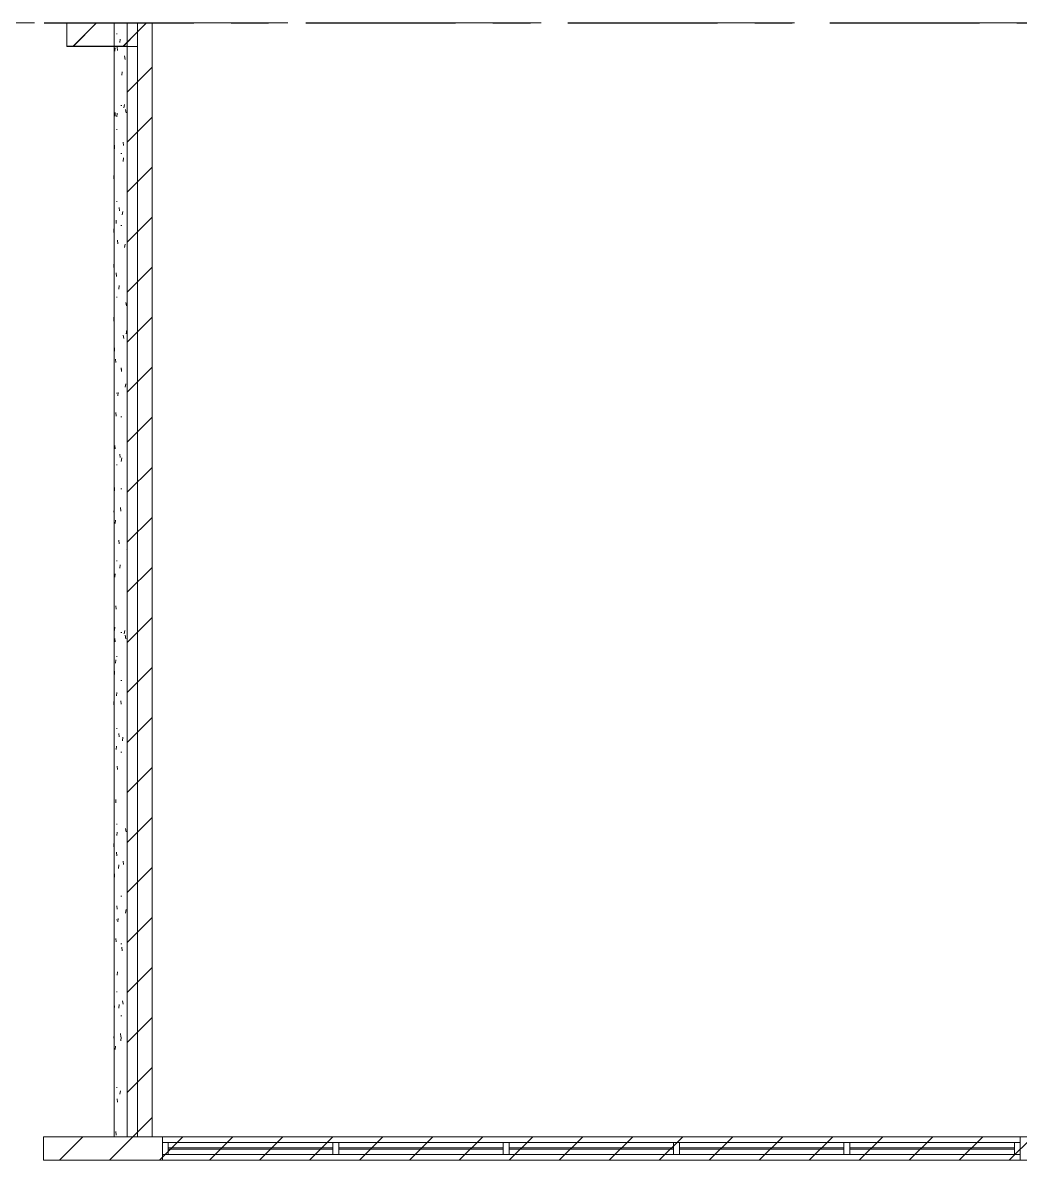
# Model space of a CAD drawing. Header units: millimetres. Extents: x -4000 to 187956, y -58990 to 162485.
# Drawn here: x 105675 to 114140, y 25800 to 35450 of the extents above; entities that cross this region are included whole.
import ezdxf

# ---------------------------------------------------------------- set-up
doc = ezdxf.new("R2010")
doc.units = ezdxf.units.MM
doc.linetypes.add('Grid Line', pattern=[2222.5, 1270, -317.5, 317.5, -317.5])
doc.linetypes.add('Grid Line 12_5mm', pattern=[2150, 1250, -300, 300, -300])
for name, color, linetype, lineweight in [('A-GLAZ-CURT', 52, 'Continuous', 9), ('A-GLAZ-CWMG', 51, 'Continuous', 9), ('A-WALL', 113, 'Continuous', 13), ('A-WALL-PATT', 111, 'Continuous', 13), ('S-GRID', 1, 'Continuous', 30)]:
    doc.layers.add(name, color=color, linetype=linetype, lineweight=lineweight)
pattern_1 = [(45, (0, 0), (-212.132, 212.132), [])]

# ---------------------------------------------------------------- blocks, each defined once
blk = doc.blocks.new('System Panel - System Panel1-380615-FFS - TANG 1')
at = {"layer": 'A-GLAZ-CURT', "color": 253}
for p, q in [((-698, 5), (698, 5)), ((698, -5), (-698, -5))]:
    blk.add_line(p, q, dxfattribs=at)
at = {"layer": 'A-GLAZ-CURT', "color": 254}
for p, q in [((698, 5), (-698, 5)), ((-698, -5), (-698, 5)), ((-698, 5), (-698, -5)), ((698, 5), (698, -5)), ((698, 5), (698, -5)), ((-698, -5), (698, -5))]:
    blk.add_line(p, q, dxfattribs=at)
blk = doc.blocks.new('Rectangular Mullion - 50 x 100-V804-FFS - TANG 1')
at = {"layer": 'A-GLAZ-CWMG', "color": 254}
for p, q in [((115100, 29702.2), (115000, 29702.2)), ((115000, 28306.2), (115100, 28306.2))]:
    blk.add_line(p, q, dxfattribs=at)
at = {"layer": 'A-GLAZ-CWMG', "color": 252}
for p, q in [((115000, 29702.2), (115100, 29702.2)), ((115000, 28306.2), (115000, 29702.2)), ((115100, 29702.2), (115100, 28306.2)), ((115100, 28306.2), (115000, 28306.2))]:
    blk.add_line(p, q, dxfattribs=at)
at = {"layer": 'A-GLAZ-CWMG', "color": 253}
for p, q in [((115000, 28306.2), (115000, 29702.2)), ((115100, 28306.2), (115100, 29702.2))]:
    blk.add_line(p, q, dxfattribs=at)
blk = doc.blocks.new('Rectangular Mullion - 50 x 100-V805-FFS - TANG 1')
at = {"layer": 'A-GLAZ-CWMG', "color": 254}
for p, q in [((115045, 29702.2), (115000, 29702.2)), ((115000, 29702.2), (115045, 29702.2)), ((115000, 29702.2), (115000, 28306.2)), ((115045, 29702.2), (115055, 29702.2)), ((115100, 29702.2), (115055, 29702.2)), ((115055, 29702.2), (115100, 29702.2)), ((115100, 28306.2), (115100, 29702.2)), ((115045, 28306.2), (115000, 28306.2)), ((115000, 28306.2), (115045, 28306.2)), ((115055, 28306.2), (115045, 28306.2)), ((115100, 28306.2), (115055, 28306.2)), ((115055, 28306.2), (115100, 28306.2))]:
    blk.add_line(p, q, dxfattribs=at)
at = {"layer": 'A-GLAZ-CWMG', "color": 253}
for p, q in [((115000, 29702.2), (115000, 28306.2)), ((115100, 29702.2), (115100, 28306.2))]:
    blk.add_line(p, q, dxfattribs=at)
at = {"layer": 'A-GLAZ-CWMG', "color": 90}
for p, q in [((115055, 29702.2), (115045, 29702.2)), ((115045, 28306.2), (115055, 28306.2))]:
    blk.add_line(p, q, dxfattribs=at)
blk = doc.blocks.new('Rectangular Mullion - 50 x 100-357749-FFS - TANG 1')
at = {"layer": 'A-GLAZ-CWMG', "color": 253}
for p, q in [((0, 50), (-50, 50)), ((0, -50), (0, 50)), ((-50, -50), (0, -50))]:
    blk.add_line(p, q, dxfattribs=at)
at = {"layer": 'A-GLAZ-CWMG', "color": 254}
for p, q in [((-50, 50), (-50, 5)), ((-50, -5), (-50, -50))]:
    blk.add_line(p, q, dxfattribs=at)
at = {"layer": 'A-GLAZ-CWMG', "color": 252}
for p, q in [((-50, -50), (-50, 50)), ((-50, 50), (0, 50)), ((0, 50), (0, -50)), ((0, -50), (-50, -50))]:
    blk.add_line(p, q, dxfattribs=at)
at = {"layer": 'A-GLAZ-CWMG', "color": 90}
blk.add_line((-50, 5), (-50, -5), dxfattribs=at)
blk = doc.blocks.new('Rectangular Mullion - 50 x 100-357750-FFS - TANG 1')
at = {"layer": 'A-GLAZ-CWMG', "color": 252}
for p, q in [((0, 50), (-50, 50)), ((-50, 50), (-50, -50)), ((0, -50), (0, 50)), ((-50, -50), (0, -50))]:
    blk.add_line(p, q, dxfattribs=at)
at = {"layer": 'A-GLAZ-CWMG', "color": 254}
for p, q in [((-50, 5), (-50, 50)), ((-50, -50), (-50, -5))]:
    blk.add_line(p, q, dxfattribs=at)
at = {"layer": 'A-GLAZ-CWMG', "color": 253}
for p, q in [((-50, 50), (0, 50)), ((0, 50), (0, -50)), ((0, -50), (-50, -50))]:
    blk.add_line(p, q, dxfattribs=at)
at = {"layer": 'A-GLAZ-CWMG', "color": 90}
blk.add_line((-50, -5), (-50, 5), dxfattribs=at)
blk = doc.blocks.new('Rectangular Mullion - 50 x 100-V809-FFS - TANG 1')
at = {"layer": 'A-GLAZ-CWMG', "color": 253}
for p, q in [((25, 50), (-25, 50)), ((-25, -50), (25, -50))]:
    blk.add_line(p, q, dxfattribs=at)
at = {"layer": 'A-GLAZ-CWMG', "color": 254}
for p, q in [((-25, 50), (-25, 5)), ((25, 5), (25, 50)), ((-25, -5), (-25, -50)), ((25, -50), (25, -5))]:
    blk.add_line(p, q, dxfattribs=at)
at = {"layer": 'A-GLAZ-CWMG', "color": 252}
for p, q in [((-25, -50), (-25, 50)), ((-25, 50), (25, 50)), ((25, 50), (25, -50)), ((25, -50), (-25, -50))]:
    blk.add_line(p, q, dxfattribs=at)
at = {"layer": 'A-GLAZ-CWMG', "color": 90}
for p, q in [((-25, 5), (-25, -5)), ((25, -5), (25, 5))]:
    blk.add_line(p, q, dxfattribs=at)
blk = doc.blocks.new('Rectangular Mullion - 50 x 100-V807-FFS - TANG 1')
at = {"layer": 'A-GLAZ-CWMG', "color": 253}
for p, q in [((25, 50), (-25, 50)), ((-25, -50), (25, -50))]:
    blk.add_line(p, q, dxfattribs=at)
at = {"layer": 'A-GLAZ-CWMG', "color": 254}
for p, q in [((-25, 50), (-25, 5)), ((25, 5), (25, 50)), ((-25, -5), (-25, -50)), ((25, -50), (25, -5))]:
    blk.add_line(p, q, dxfattribs=at)
at = {"layer": 'A-GLAZ-CWMG', "color": 252}
for p, q in [((-25, -50), (-25, 50)), ((-25, 50), (25, 50)), ((25, 50), (25, -50)), ((25, -50), (-25, -50))]:
    blk.add_line(p, q, dxfattribs=at)
at = {"layer": 'A-GLAZ-CWMG', "color": 90}
for p, q in [((-25, 5), (-25, -5)), ((25, -5), (25, 5))]:
    blk.add_line(p, q, dxfattribs=at)
blk = doc.blocks.new('Rectangular Mullion - 50 x 100-V810-FFS - TANG 1')
at = {"layer": 'A-GLAZ-CWMG', "color": 253}
for p, q in [((25, 50), (-25, 50)), ((-25, -50), (25, -50))]:
    blk.add_line(p, q, dxfattribs=at)
at = {"layer": 'A-GLAZ-CWMG', "color": 254}
for p, q in [((-25, 50), (-25, 5)), ((25, 5), (25, 50)), ((-25, -5), (-25, -50)), ((25, -50), (25, -5))]:
    blk.add_line(p, q, dxfattribs=at)
at = {"layer": 'A-GLAZ-CWMG', "color": 252}
for p, q in [((-25, -50), (-25, 50)), ((-25, 50), (25, 50)), ((25, 50), (25, -50)), ((25, -50), (-25, -50))]:
    blk.add_line(p, q, dxfattribs=at)
at = {"layer": 'A-GLAZ-CWMG', "color": 90}
for p, q in [((-25, 5), (-25, -5)), ((25, -5), (25, 5))]:
    blk.add_line(p, q, dxfattribs=at)
blk = doc.blocks.new('FP_935-FFS - TANG 1')
at = {"layer": 'A-WALL', "color": 53, "lineweight": 15}
blk.add_line((106449.9, 35450), (106449.9, 35250.1), dxfattribs=at)
at = {"layer": 'A-WALL', "color": 50, "lineweight": 15}
blk.add_line((106449.9, 35250), (106449.9, 26000), dxfattribs=at)
at = {"layer": 'A-WALL-PATT', "color": 254, "lineweight": 9}
for p, q in [((106474.9, 35356.8), (106470, 35356.8)), ((106497.8, 35282.8), (106501.4, 35311.8))]:
    blk.add_line(p, q, dxfattribs=at)
at = {"layer": 'A-WALL-PATT', "color": 8, "lineweight": 9}
for p, q in [((106456.8, 35208.4), (106458.2, 35237.5)), ((106477.3, 35242.9), (106480.1, 35213.9)), ((106539.1, 35168.6), (106543.9, 35139.5)), ((106514.7, 35005.2), (106518.8, 35034.3)), ((106453, 34950.4), (106451.1, 34950.4)), ((106515.4, 34747.2), (106507.4, 34747.2)), ((106533.9, 34727.7), (106538.6, 34756.7)), ((106458.4, 34687.8), (106460, 34658.8)), ((106474.4, 34653.3), (106477.1, 34682.3)), ((106547, 34715), (106552, 34686)), ((106474.9, 34544), (106470, 34544)), ((106452.7, 34410.2), (106453.8, 34381.2)), ((106526.2, 34437.4), (106530.7, 34408.4)), ((106515.4, 34340.8), (106507.4, 34340.8)), ((106526.6, 34274.1), (106531.1, 34303.1)), ((106449, 34125.3), (106449.3, 34154.4)), ((106449.5, 34132.6), (106450, 34103.6)), ((106474.9, 33934.4), (106470, 33934.4)), ((106491.9, 33882.3), (106495.3, 33853.3)), ((106519.6, 33820.5), (106523.9, 33849.6)), ((106448.7, 33671.8), (106448.8, 33700.8)), ((106453, 33731.2), (106451.1, 33731.2)), ((106466.8, 33746.2), (106469, 33775.2)), ((106515.4, 33731.2), (106507.4, 33731.2)), ((106478.5, 33604.7), (106481.3, 33575.7)), ((106539.5, 33543), (106544.4, 33572)), ((106448.8, 33401.5), (106448.9, 33372.5)), ((106453, 33324.8), (106451.1, 33324.8)), ((106467.5, 33327.1), (106469.8, 33298.1)), ((106490.8, 33191), (106494.1, 33220.1)), ((106474.9, 33121.6), (106470, 33121.6)), ((106549.1, 33076.8), (106554.2, 33047.7)), ((106449.1, 32948), (106449.4, 32918.9)), ((106449.3, 32940.7), (106449.8, 32969.7)), ((106553.4, 32811.8), (106558.6, 32840.9)), ((106453, 32715.2), (106451.1, 32715.2)), ((106528.1, 32799.2), (106532.6, 32770.2)), ((106452.3, 32663.1), (106453.4, 32692.1)), ((106461.9, 32596), (106463.8, 32567)), ((106509.5, 32521.6), (106513.5, 32492.6)), ((106515.4, 32512), (106507.4, 32512)), ((106545.3, 32358.3), (106550.3, 32387.3)), ((106451, 32209.5), (106451.8, 32238.6)), ((106474.9, 32308.8), (106470, 32308.8)), ((106480.9, 32283.9), (106483.8, 32313)), ((106465, 32142.5), (106467.1, 32113.4)), ((106515.4, 32105.6), (106507.4, 32105.6)), ((106457.2, 31864.9), (106458.8, 31835.8)), ((106449.9, 31756), (106450.5, 31785)), ((106499, 31790.5), (106502.6, 31761.5)), ((106511.2, 31728.8), (106515.2, 31757.8)), ((106474.9, 31699.2), (106470, 31699.2)), ((106453, 31496), (106451.1, 31496)), ((106453.6, 31478.4), (106454.8, 31507.4)), ((106515.4, 31496), (106507.4, 31496)), ((106449.2, 31309.7), (106449.6, 31280.7)), ((106505, 31337), (106508.8, 31307.9)), ((106459.8, 31200.8), (106461.5, 31229.9)), ((106453, 31089.6), (106451.1, 31089.6)), ((106489.5, 31059.4), (106492.8, 31030.3)), ((106559.7, 30985), (106560.2, 30982.3)), ((106474.9, 30886.4), (106470, 30886.4)), ((106498.9, 30821.7), (106502.6, 30850.7)), ((106457.2, 30747.3), (106458.7, 30776.3)), ((106465.9, 30504.2), (106468.1, 30475.2)), ((106453, 30480), (106451.1, 30480)), ((106455, 30293.7), (106456.3, 30322.8)), ((106457.9, 30226.6), (106459.5, 30197.6)), ((106515.4, 30276.8), (106507.4, 30276.8)), ((106535.4, 30266.5), (106540.1, 30295.5)), ((106545.4, 30253.9), (106550.4, 30224.8)), ((106461.9, 30016.2), (106463.7, 30045.2)), ((106474.9, 30073.6), (106470, 30073.6)), ((106452.4, 29949.1), (106453.4, 29920)), ((106515.4, 29870.4), (106507.4, 29870.4)), ((106471.2, 29738.6), (106473.7, 29767.6)), ((106449, 29664.2), (106449.4, 29693.2)), ((106506.6, 29698.7), (106510.5, 29669.7)), ((106474.9, 29464), (106470, 29464)), ((106490.9, 29421.1), (106494.2, 29392.1)), ((106520.9, 29359.4), (106525.3, 29388.4)), ((106453, 29260.8), (106451.1, 29260.8)), ((106467.5, 29285), (106469.7, 29314.1)), ((106515.4, 29260.8), (106507.4, 29260.8)), ((106450.2, 29217.9), (106450.8, 29188.9)), ((106477.6, 29143.6), (106480.4, 29114.5)), ((106453, 28854.4), (106451.1, 28854.4)), ((106464.1, 28831.5), (106466.2, 28860.5)), ((106451.3, 28764.4), (106452.2, 28735.4)), ((106474.9, 28651.2), (106470, 28651.2)), ((106474.1, 28553.9), (106476.8, 28582.9)), ((106547.5, 28615.6), (106552.6, 28586.6)), ((106449, 28486.8), (106449.3, 28457.8)), ((106470.5, 28412.4), (106472.9, 28383.4)), ((106486.7, 28276.3), (106489.8, 28305.4)), ((106526.7, 28338.1), (106531.2, 28309)), ((106453, 28244.8), (106451.1, 28244.8)), ((106452.7, 28201.9), (106453.7, 28231)), ((106515.4, 28041.6), (106507.4, 28041.6)), ((106474.5, 27958.9), (106477.1, 27929.8)), ((106546.9, 27897.1), (106551.9, 27926.2)), ((106474.9, 27838.4), (106470, 27838.4)), ((106481.8, 27822.8), (106484.8, 27851.8)), ((106464.4, 27681.3), (106466.5, 27652.3)), ((106515.4, 27635.2), (106507.4, 27635.2)), ((106514.7, 27606.9), (106518.9, 27577.9)), ((106450.1, 27294.8), (106450.7, 27323.9)), ((106477.3, 27369.2), (106480, 27398.2)), ((106474.9, 27228.8), (106470, 27228.8)), ((106451.7, 27126.2), (106452.6, 27097.1)), ((106490.4, 27091.6), (106493.7, 27120.7)), ((106521.5, 27153.4), (106525.9, 27124.3)), ((106453, 27025.6), (106451.1, 27025.6)), ((106515.4, 27025.6), (106507.4, 27025.6)), ((106449.1, 26848.6), (106449.5, 26819.5)), ((106503.8, 26875.8), (106507.6, 26846.8)), ((106506.1, 26814.1), (106509.9, 26843.1)), ((106460.3, 26739.7), (106462.1, 26768.7)), ((106453, 26619.2), (106451.1, 26619.2)), ((106474.9, 26416), (106470, 26416)), ((106500.1, 26360.5), (106503.7, 26389.5)), ((106475.6, 26320.6), (106478.3, 26291.6)), ((106453, 26009.6), (106451.1, 26009.6)), ((106465.3, 26043.1), (106467.4, 26014))]:
    blk.add_line(p, q, dxfattribs=at)
blk = doc.blocks.new('Walls 3 - Walls 1-597475-FFS - TANG 1')
at = {"layer": 'A-WALL-PATT', "lineweight": 9}
h = blk.add_hatch(dxfattribs=at)
h.set_pattern_fill('FP_12', color=250, style=0, pattern_type=2)
h.set_pattern_definition(pattern_1)
h.paths.add_polyline_path([(106773.1, 26000), (106773.1, 35450), (106561.3, 35450), (106561.3, 26000)])
at = {"layer": 'A-WALL', "color": 53, "lineweight": 15}
for p, q in [((106449.9, 35450), (106449.9, 35250.1)), ((106561.3, 35450), (106449.9, 35450)), ((106649.9, 35450), (106561.3, 35450)), ((106649.9, 35450), (106649.9, 35250)), ((106449.9, 26000), (106649.9, 26000)), ((106773.1, 26000), (106649.9, 26000))]:
    blk.add_line(p, q, dxfattribs=at)
at = {"layer": 'A-WALL', "color": 71, "lineweight": 15}
blk.add_line((106561.3, 35450), (106449.9, 35450), dxfattribs=at)
at = {"layer": 'A-WALL', "color": 50, "lineweight": 15}
for p, q in [((106773.1, 35450), (106561.3, 35450)), ((106561.3, 35450), (106561.3, 26000)), ((106773.1, 26000), (106773.1, 35450)), ((106449.9, 35250), (106449.9, 26000)), ((106561.3, 26000), (106773.1, 26000))]:
    blk.add_line(p, q, dxfattribs=at)
at = {"layer": 'A-WALL', "color": 35, "lineweight": 15}
for p, q in [((106649.9, 35450), (106773.1, 35450)), ((106649.9, 35250), (106649.9, 26000)), ((106449.9, 26000), (106561.3, 26000))]:
    blk.add_line(p, q, dxfattribs=at)
at = {"layer": 'A-WALL', "color": 50, "lineweight": 15}
blk.add_blockref('FP_935-FFS - TANG 1', (0, 0), dxfattribs=at)
blk = doc.blocks.new('CMF2_NHAXUONG_A_rvt-1-FFS - TANG 1')
at = {"layer": 'A-WALL-PATT', "lineweight": 9}
h = blk.add_hatch(dxfattribs=at)
h.set_pattern_fill('FP_12', color=250, style=0, pattern_type=2)
h.set_pattern_definition(pattern_1)
h.paths.add_polyline_path([(106561.3, 35250.1), (106561.3, 35450.1), (106050, 35450.1), (106050, 35250.1)])
h = blk.add_hatch(dxfattribs=at)
h.set_pattern_fill('FP_12', color=250, style=0, pattern_type=2)
h.set_pattern_definition(pattern_1)
h.paths.add_polyline_path([(106650.2, 35250), (106650.2, 35450), (106050.2, 35450), (106050.2, 35250)])
h = blk.add_hatch(dxfattribs=at)
h.set_pattern_fill('FP_12', color=250, style=0, pattern_type=2)
h.set_pattern_definition(pattern_1)
h.paths.add_polyline_path([(105850, 25800), (114950, 25800), (114950, 26000), (105850, 26000)])
at = {"layer": 'A-WALL', "color": 50, "lineweight": 15}
for p, q in [((106561.3, 35450.1), (106050, 35450.1)), ((106050, 35450.1), (106050, 35250.1)), ((106650.2, 35450), (106050.2, 35450)), ((106050.2, 35450), (106050.2, 35250)), ((106561.3, 35250.1), (106561.3, 35450.1)), ((106650.2, 35250), (106650.2, 35450)), ((106050, 35250.1), (106561.3, 35250.1)), ((106050.2, 35250), (106650.2, 35250)), ((114950, 26000), (105850, 26000)), ((105850, 26000), (105850, 25800)), ((105850, 25800), (114950, 25800))]:
    blk.add_line(p, q, dxfattribs=at)
at = {"layer": 'A-WALL', "color": 35, "lineweight": 15}
for p, q in [((106449.9, 35450.1), (106050, 35450.1)), ((106050, 35250.1), (106050, 35450.1)), ((106449.9, 35450.1), (106561.3, 35450.1)), ((106450.2, 26000), (106450.2, 35250)), ((106650.2, 35250), (106650.2, 26000)), ((105850, 25800), (105850, 26000)), ((106449.9, 26000), (105850, 26000)), ((106860.2, 26000), (106773.1, 26000)), ((106860.2, 25950), (106860.2, 26000)), ((106860.2, 26000), (106860.2, 25800)), ((106860.2, 26000), (114140.2, 26000)), ((114140.2, 26000), (106860.2, 26000)), ((114140.2, 26000), (114140.2, 25800)), ((114140.2, 26000), (114140.2, 25950)), ((105850, 25800), (106860.2, 25800)), ((106860.2, 25800), (106860.2, 25850)), ((106860.2, 25800), (114140.2, 25800)), ((114140.2, 25800), (106860.2, 25800)), ((114140.2, 25850), (114140.2, 25800)), ((114140.2, 25800), (114950, 25800))]:
    blk.add_line(p, q, dxfattribs=at)
at = {"layer": 'A-WALL', "color": 53, "lineweight": 15}
for p, q in [((106449.9, 35250.1), (106449.9, 35450)), ((106050.2, 35250.1), (106449.9, 35250.1)), ((106561.3, 35250.1), (106449.9, 35250.1)), ((106450.2, 35250), (106450.2, 26000)), ((106454.3, 35250), (106450.2, 35250)), ((106467.6, 35250), (106454.4, 35250)), ((106489.8, 35250), (106467.9, 35250)), ((106520.8, 35250), (106490.2, 35250)), ((106560.5, 35250), (106521.4, 35250)), ((106650.2, 35250), (106561.3, 35250)), ((106650.2, 26000), (106650.2, 35250)), ((106450.2, 26000), (106650.2, 26000)), ((106773.1, 26000), (106650.2, 26000)), ((114140.2, 26000), (106860.2, 26000)), ((106860.2, 25850), (106860.2, 25950)), ((114140.2, 25950), (114140.2, 25850)), ((106860.2, 25800), (114140.2, 25800))]:
    blk.add_line(p, q, dxfattribs=at)
at = {"layer": 'A-WALL', "color": 71, "lineweight": 15}
blk.add_line((106650.2, 26000), (106450.2, 26000), dxfattribs=at)
blk.add_line((106650.2, 26000), (106450.2, 26000), dxfattribs=at)
at = {"layer": 'S-GRID', "linetype": 'Grid Line 12_5mm', "lineweight": 9}
blk.add_line((-824.3, 35450), (183641.1, 35450), dxfattribs=at)
at = {"layer": 'A-GLAZ-CURT', "color": 250, "lineweight": 9}
for p in [(107608.2, 25900), (109054.2, 25900), (110500.2, 25900), (111946.2, 25900), (113392.2, 25900)]:
    blk.add_blockref('System Panel - System Panel1-380615-FFS - TANG 1', p, dxfattribs=at)
at = {"layer": 'A-GLAZ-CWMG', "color": 250, "lineweight": 9}
for name, p, rotation in [('Rectangular Mullion - 50 x 100-357750-FFS - TANG 1', (106860.2, 25900), 180), ('Rectangular Mullion - 50 x 100-V804-FFS - TANG 1', (78604, 140950), 270.0000000000002), ('Rectangular Mullion - 50 x 100-V805-FFS - TANG 1', (78604, 140950), 270.0000000000002), ('Rectangular Mullion - 50 x 100-V804-FFS - TANG 1', (80050, 140950), 270.0000000000002), ('Rectangular Mullion - 50 x 100-V805-FFS - TANG 1', (80050, 140950), 270.0000000000002), ('Rectangular Mullion - 50 x 100-V804-FFS - TANG 1', (81496, 140950), 270.0000000000002), ('Rectangular Mullion - 50 x 100-V805-FFS - TANG 1', (81496, 140950), 270.0000000000002), ('Rectangular Mullion - 50 x 100-V804-FFS - TANG 1', (82942, 140950), 270.0000000000002), ('Rectangular Mullion - 50 x 100-V805-FFS - TANG 1', (82942, 140950), 270.0000000000002), ('Rectangular Mullion - 50 x 100-V804-FFS - TANG 1', (84388, 140950), 270.0000000000002), ('Rectangular Mullion - 50 x 100-V805-FFS - TANG 1', (84388, 140950), 270.0000000000002)]:
    blk.add_blockref(name, p, dxfattribs=dict(at, rotation=rotation))
at = {"layer": 'A-GLAZ-CWMG', "color": 250, "lineweight": 9, "extrusion": (0, 0, -1), "rotation": 180}
for name, p in [('Rectangular Mullion - 50 x 100-V809-FFS - TANG 1', (-108331.2, 25900)), ('Rectangular Mullion - 50 x 100-V807-FFS - TANG 1', (-109777.2, 25900)), ('Rectangular Mullion - 50 x 100-V807-FFS - TANG 1', (-111223.2, 25900)), ('Rectangular Mullion - 50 x 100-V810-FFS - TANG 1', (-112669.2, 25900)), ('Rectangular Mullion - 50 x 100-357749-FFS - TANG 1', (-114140.2, 25900))]:
    blk.add_blockref(name, p, dxfattribs=at)
at = {"layer": 'A-WALL', "color": 250, "lineweight": 9}
blk.add_blockref('Walls 3 - Walls 1-597475-FFS - TANG 1', (0, 0), dxfattribs=at)

msp = doc.modelspace()

# ---------------------------------------------------------------- block references
at = {"lineweight": 5}
msp.add_blockref('CMF2_NHAXUONG_A_rvt-1-FFS - TANG 1', (0, 0), dxfattribs=at)

# ---------------------------------------------------------------- next in the draw order: linework, layer by layer
at = {"layer": 'S-GRID', "linetype": 'Grid Line'}
msp.add_line((-824.3, 35450), (183641.1, 35450), dxfattribs=at)

doc.saveas('drawing.dxf')
